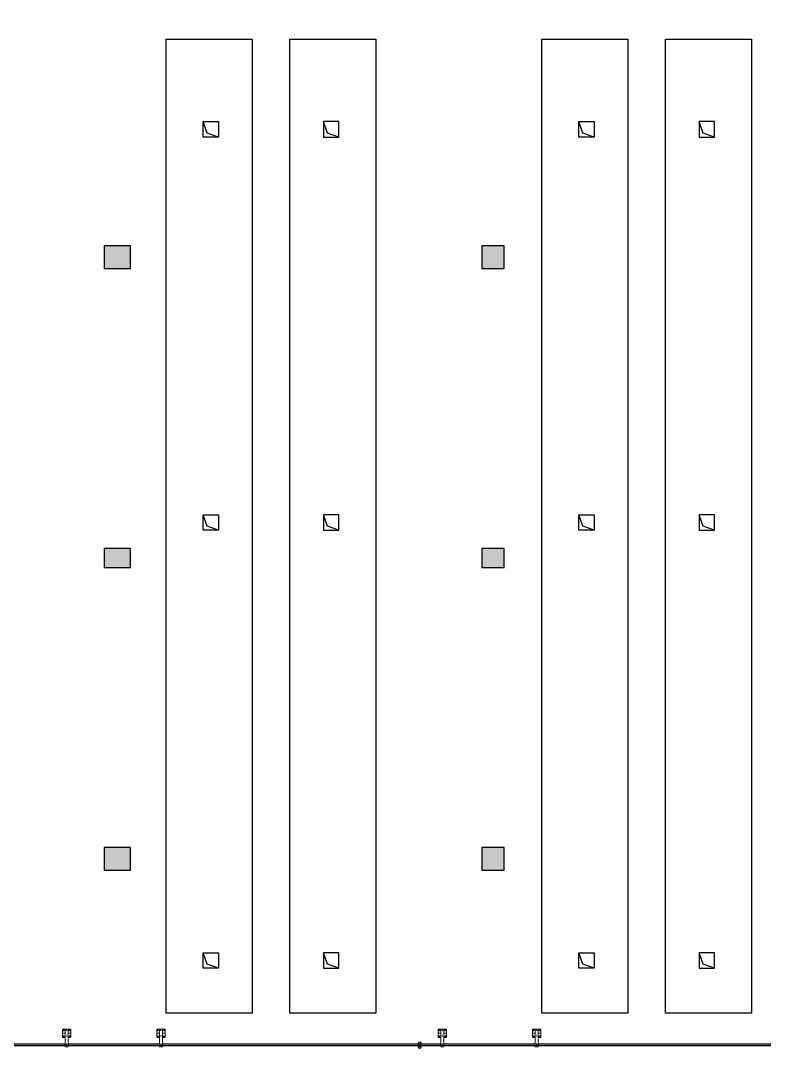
# Model space of a CAD drawing. Header units: inches. Extents: x -26985 to 86262, y -10753 to 149570.
# Drawn here: x 9855 to 29657, y 100945 to 128280 of the extents above; entities that cross this region are included whole.
import ezdxf

# ---------------------------------------------------------------- set-up
doc = ezdxf.new("R2010")
doc.units = ezdxf.units.IN
doc.header["$MEASUREMENT"] = 0
doc.layers.add('COLUMN', color=6, linetype='Continuous')
doc.layers.add('雨水管', color=7, linetype='Continuous')

# ---------------------------------------------------------------- blocks, each defined once
blk = doc.blocks.new('柱左')
at = {"layer": '雨水管'}
h = blk.add_hatch(color=256, dxfattribs=at)
h.paths.add_polyline_path([(119851, -279), (119251, -279), (119251, -879), (119851, -879)])
h.paths.add_polyline_path([(127801, -279), (127301, -279), (127301, -879), (127801, -879)])
h.paths.add_polyline_path([(135851, -279), (135251, -279), (135251, -879), (135851, -879)])
h.paths.add_polyline_path([(144851, -279), (144251, -279), (144251, -879), (144851, -879)])
h.paths.add_polyline_path([(152841, -279), (152341, -279), (152341, -879), (152841, -879)])
h.paths.add_polyline_path([(153381, -279), (152981, -279), (152981, -879), (153381, -879)])
h.paths.add_polyline_path([(152841, -9049), (152341, -9049), (152341, -9749), (152841, -9749)])
h.paths.add_polyline_path([(153381, -9049), (152981, -9049), (152981, -9749), (153381, -9749)])
h.paths.add_polyline_path([(144851, -9049), (144251, -9049), (144251, -9749), (144851, -9749)])
h.paths.add_polyline_path([(135251, -9049), (135251, -9749), (135851, -9749), (135851, -9049)])
h.paths.add_polyline_path([(127301, -9749), (127801, -9749), (127801, -9049), (127301, -9049)])
h.paths.add_polyline_path([(119851, -9049), (119251, -9049), (119251, -9749), (119851, -9749)])
h.paths.add_polyline_path([(119251, -22749), (119851, -22749), (119851, -22049), (119251, -22049)])
h.paths.add_polyline_path([(127801, -22049), (127301, -22049), (127301, -22749), (127801, -22749)])
h.paths.add_polyline_path([(135251, -22749), (135851, -22749), (135851, -22049), (135251, -22049)])
h.paths.add_polyline_path([(144251, -22749), (144851, -22749), (144851, -22049), (144251, -22049)])
h.paths.add_polyline_path([(153481, -22049), (152981, -22049), (152981, -22749), (153481, -22749)])
h.paths.add_polyline_path([(152341, -22749), (152841, -22749), (152841, -22049), (152341, -22049)])
h.paths.add_polyline_path([(152981, -32699), (153481, -32699), (153481, -32099), (152981, -32099)])
h.paths.add_polyline_path([(152341, -32699), (152841, -32699), (152841, -32099), (152341, -32099)])
h.paths.add_polyline_path([(144251, -32099), (144251, -32699), (144851, -32699), (144851, -32099)])
h.paths.add_polyline_path([(135251, -32099), (135251, -32699), (135851, -32699), (135851, -32099)])
h.paths.add_polyline_path([(127801, -32099), (127301, -32099), (127301, -32699), (127801, -32699)])
h.paths.add_polyline_path([(119851, -32099), (119251, -32099), (119251, -32699), (119851, -32699)])
h.paths.add_polyline_path([(119251, -42699), (119851, -42699), (119851, -42099), (119251, -42099)])
h.paths.add_polyline_path([(127301, -42099), (127301, -42699), (127801, -42699), (127801, -42099)])
h.paths.add_polyline_path([(135851, -42099), (135251, -42099), (135251, -42699), (135851, -42699)])
h.paths.add_polyline_path([(144251, -42699), (144851, -42699), (144851, -42099), (144251, -42099)])
h.paths.add_polyline_path([(152981, -42699), (153481, -42699), (153481, -42099), (152981, -42099)])
h.paths.add_polyline_path([(152841, -42699), (152841, -42099), (152341, -42099), (152341, -42699)])
at = {"layer": 'COLUMN'}
for points in [[(119851, -22049), (119251, -22049), (119251, -22749), (119851, -22749)], [(127801, -22049), (127301, -22049), (127301, -22749), (127801, -22749)], [(135851, -22049), (135251, -22049), (135251, -22749), (135851, -22749)], [(119851, -32099), (119251, -32099), (119251, -32699), (119851, -32699)], [(127801, -32099), (127301, -32099), (127301, -32699), (127801, -32699)], [(135851, -32099), (135251, -32099), (135251, -32699), (135851, -32699)]]:
    blk.add_lwpolyline(points, close=True, dxfattribs=at)

msp = doc.modelspace()

# ---------------------------------------------------------------- linework, layer by layer
at = {"color": 0, "linetype": 'Continuous', "lineweight": 0}
for p, q in [((10971.7, 101449.6), (10971.7, 101355.4)), ((11041.7, 101459.6), (10981.7, 101459.6)), ((11041.7, 100989.6), (11041.7, 101459.6)), ((11041.7, 101459.6), (11045.7, 101459.6)), ((11045.7, 100989.6), (11045.7, 101459.6)), ((11045.7, 101459.6), (11121.7, 101459.6)), ((11078.7, 101422.9), (11078.7, 101426.3)), ((11084.7, 101422.9), (11084.7, 101426.3)), ((11121.7, 100989.6), (11121.7, 101459.6)), ((11181.7, 101459.6), (11121.7, 101459.6)), ((11191.7, 101355.4), (11191.7, 101449.6)), ((13481.7, 101449.6), (13481.7, 101355.4)), ((13481.7, 101449.6), (13481.7, 101355.4)), ((13551.7, 101459.6), (13491.7, 101459.6)), ((13551.7, 101459.6), (13491.7, 101459.6)), ((13551.7, 100989.6), (13551.7, 101459.6)), ((13551.7, 101459.6), (13555.7, 101459.6)), ((13551.7, 100989.6), (13551.7, 101459.6)), ((13551.7, 101459.6), (13555.7, 101459.6)), ((13555.7, 100989.6), (13555.7, 101459.6)), ((13555.7, 101459.6), (13631.7, 101459.6)), ((13555.7, 100989.6), (13555.7, 101459.6)), ((13555.7, 101459.6), (13631.7, 101459.6)), ((13588.7, 101422.9), (13588.7, 101426.3)), ((13588.7, 101422.9), (13588.7, 101426.3)), ((13594.7, 101422.9), (13594.7, 101426.3)), ((13594.7, 101422.9), (13594.7, 101426.3)), ((13631.7, 100989.6), (13631.7, 101459.6)), ((13691.7, 101459.6), (13631.7, 101459.6)), ((13631.7, 100989.6), (13631.7, 101459.6)), ((13691.7, 101459.6), (13631.7, 101459.6)), ((13701.7, 101355.4), (13701.7, 101449.6)), ((13701.7, 101355.4), (13701.7, 101449.6)), ((20971.7, 101449.6), (20971.7, 101355.4)), ((20971.7, 101449.6), (20971.7, 101355.4)), ((21041.7, 101459.6), (20981.7, 101459.6)), ((21041.7, 101459.6), (20981.7, 101459.6)), ((21041.7, 100989.6), (21041.7, 101459.6)), ((21041.7, 101459.6), (21045.7, 101459.6)), ((21041.7, 100989.6), (21041.7, 101459.6)), ((21041.7, 101459.6), (21045.7, 101459.6)), ((21045.7, 100989.6), (21045.7, 101459.6)), ((21045.7, 101459.6), (21121.7, 101459.6)), ((21045.7, 100989.6), (21045.7, 101459.6)), ((21045.7, 101459.6), (21121.7, 101459.6)), ((21078.7, 101422.9), (21078.7, 101426.3)), ((21078.7, 101422.9), (21078.7, 101426.3)), ((21084.7, 101422.9), (21084.7, 101426.3)), ((21084.7, 101422.9), (21084.7, 101426.3)), ((21121.7, 100989.6), (21121.7, 101459.6)), ((21181.7, 101459.6), (21121.7, 101459.6)), ((21121.7, 100989.6), (21121.7, 101459.6)), ((21181.7, 101459.6), (21121.7, 101459.6)), ((21191.7, 101355.4), (21191.7, 101449.6)), ((21191.7, 101355.4), (21191.7, 101449.6)), ((23481.7, 101449.6), (23481.7, 101355.4)), ((23551.7, 101459.6), (23491.7, 101459.6)), ((23551.7, 100989.6), (23551.7, 101459.6)), ((23551.7, 101459.6), (23555.7, 101459.6)), ((23555.7, 100989.6), (23555.7, 101459.6)), ((23555.7, 101459.6), (23631.7, 101459.6)), ((23588.7, 101422.9), (23588.7, 101426.3)), ((23594.7, 101422.9), (23594.7, 101426.3)), ((23631.7, 100989.6), (23631.7, 101459.6)), ((23691.7, 101459.6), (23631.7, 101459.6)), ((23701.7, 101355.4), (23701.7, 101449.6)), ((10971.7, 101355.4), (10981.7, 101349.6)), ((10981.7, 101349.6), (10971.7, 101343.8)), ((10971.7, 101343.8), (10971.7, 101249.6)), ((10981.7, 101239.6), (11041.7, 101239.6)), ((11031.7, 101352.6), (10991.7, 101352.6)), ((10991.7, 101346.6), (10991.7, 101352.6)), ((11031.7, 101346.6), (10991.7, 101346.6)), ((11041.7, 101352.6), (11031.7, 101352.6)), ((11031.7, 101346.6), (11031.7, 101352.6)), ((11041.7, 101346.6), (11031.7, 101346.6)), ((11078.7, 101276.3), (11078.7, 101272.9)), ((11084.7, 101276.3), (11084.7, 101272.9)), ((11121.7, 101352.6), (11131.7, 101352.6)), ((11121.7, 101346.6), (11131.7, 101346.6)), ((11121.7, 101239.6), (11181.7, 101239.6)), ((11131.7, 101346.6), (11131.7, 101352.6)), ((11131.7, 101352.6), (11171.7, 101352.6)), ((11131.7, 101346.6), (11171.7, 101346.6)), ((11171.7, 101346.6), (11171.7, 101352.6)), ((11181.7, 101349.6), (11191.7, 101355.4)), ((11191.7, 101343.8), (11181.7, 101349.6)), ((11191.7, 101249.6), (11191.7, 101343.8)), ((13481.7, 101355.4), (13491.7, 101349.6)), ((13481.7, 101355.4), (13491.7, 101349.6)), ((13491.7, 101349.6), (13481.7, 101343.8)), ((13491.7, 101349.6), (13481.7, 101343.8)), ((13481.7, 101343.8), (13481.7, 101249.6)), ((13481.7, 101343.8), (13481.7, 101249.6)), ((13491.7, 101239.6), (13551.7, 101239.6)), ((13491.7, 101239.6), (13551.7, 101239.6)), ((13541.7, 101352.6), (13501.7, 101352.6)), ((13501.7, 101346.6), (13501.7, 101352.6)), ((13541.7, 101352.6), (13501.7, 101352.6)), ((13501.7, 101346.6), (13501.7, 101352.6)), ((13541.7, 101346.6), (13501.7, 101346.6)), ((13541.7, 101346.6), (13501.7, 101346.6)), ((13551.7, 101352.6), (13541.7, 101352.6)), ((13541.7, 101346.6), (13541.7, 101352.6)), ((13551.7, 101352.6), (13541.7, 101352.6)), ((13541.7, 101346.6), (13541.7, 101352.6)), ((13551.7, 101346.6), (13541.7, 101346.6)), ((13551.7, 101346.6), (13541.7, 101346.6)), ((13588.7, 101276.3), (13588.7, 101272.9)), ((13588.7, 101276.3), (13588.7, 101272.9)), ((13594.7, 101276.3), (13594.7, 101272.9)), ((13594.7, 101276.3), (13594.7, 101272.9)), ((13631.7, 101352.6), (13641.7, 101352.6)), ((13631.7, 101352.6), (13641.7, 101352.6)), ((13631.7, 101346.6), (13641.7, 101346.6)), ((13631.7, 101346.6), (13641.7, 101346.6)), ((13631.7, 101239.6), (13691.7, 101239.6)), ((13631.7, 101239.6), (13691.7, 101239.6)), ((13641.7, 101346.6), (13641.7, 101352.6)), ((13641.7, 101352.6), (13681.7, 101352.6)), ((13641.7, 101346.6), (13641.7, 101352.6)), ((13641.7, 101352.6), (13681.7, 101352.6)), ((13641.7, 101346.6), (13681.7, 101346.6)), ((13641.7, 101346.6), (13681.7, 101346.6)), ((13681.7, 101346.6), (13681.7, 101352.6)), ((13681.7, 101346.6), (13681.7, 101352.6)), ((13691.7, 101349.6), (13701.7, 101355.4)), ((13691.7, 101349.6), (13701.7, 101355.4)), ((13701.7, 101343.8), (13691.7, 101349.6)), ((13701.7, 101343.8), (13691.7, 101349.6)), ((13701.7, 101249.6), (13701.7, 101343.8)), ((13701.7, 101249.6), (13701.7, 101343.8)), ((20971.7, 101355.4), (20981.7, 101349.6)), ((20971.7, 101355.4), (20981.7, 101349.6)), ((20981.7, 101349.6), (20971.7, 101343.8)), ((20981.7, 101349.6), (20971.7, 101343.8)), ((20971.7, 101343.8), (20971.7, 101249.6)), ((20971.7, 101343.8), (20971.7, 101249.6)), ((20981.7, 101239.6), (21041.7, 101239.6)), ((20981.7, 101239.6), (21041.7, 101239.6)), ((21031.7, 101352.6), (20991.7, 101352.6)), ((20991.7, 101346.6), (20991.7, 101352.6)), ((21031.7, 101352.6), (20991.7, 101352.6)), ((20991.7, 101346.6), (20991.7, 101352.6)), ((21031.7, 101346.6), (20991.7, 101346.6)), ((21031.7, 101346.6), (20991.7, 101346.6)), ((21041.7, 101352.6), (21031.7, 101352.6)), ((21031.7, 101346.6), (21031.7, 101352.6)), ((21041.7, 101352.6), (21031.7, 101352.6)), ((21031.7, 101346.6), (21031.7, 101352.6)), ((21041.7, 101346.6), (21031.7, 101346.6)), ((21041.7, 101346.6), (21031.7, 101346.6)), ((21078.7, 101276.3), (21078.7, 101272.9)), ((21078.7, 101276.3), (21078.7, 101272.9)), ((21084.7, 101276.3), (21084.7, 101272.9)), ((21084.7, 101276.3), (21084.7, 101272.9)), ((21121.7, 101352.6), (21131.7, 101352.6)), ((21121.7, 101352.6), (21131.7, 101352.6)), ((21121.7, 101346.6), (21131.7, 101346.6)), ((21121.7, 101346.6), (21131.7, 101346.6)), ((21121.7, 101239.6), (21181.7, 101239.6)), ((21121.7, 101239.6), (21181.7, 101239.6)), ((21131.7, 101346.6), (21131.7, 101352.6)), ((21131.7, 101352.6), (21171.7, 101352.6)), ((21131.7, 101346.6), (21131.7, 101352.6)), ((21131.7, 101352.6), (21171.7, 101352.6)), ((21131.7, 101346.6), (21171.7, 101346.6)), ((21131.7, 101346.6), (21171.7, 101346.6)), ((21171.7, 101346.6), (21171.7, 101352.6)), ((21171.7, 101346.6), (21171.7, 101352.6)), ((21181.7, 101349.6), (21191.7, 101355.4)), ((21181.7, 101349.6), (21191.7, 101355.4)), ((21191.7, 101343.8), (21181.7, 101349.6)), ((21191.7, 101343.8), (21181.7, 101349.6)), ((21191.7, 101249.6), (21191.7, 101343.8)), ((21191.7, 101249.6), (21191.7, 101343.8)), ((23481.7, 101355.4), (23491.7, 101349.6)), ((23491.7, 101349.6), (23481.7, 101343.8)), ((23481.7, 101343.8), (23481.7, 101249.6)), ((23491.7, 101239.6), (23551.7, 101239.6)), ((23541.7, 101352.6), (23501.7, 101352.6)), ((23501.7, 101346.6), (23501.7, 101352.6)), ((23541.7, 101346.6), (23501.7, 101346.6)), ((23551.7, 101352.6), (23541.7, 101352.6)), ((23541.7, 101346.6), (23541.7, 101352.6)), ((23551.7, 101346.6), (23541.7, 101346.6)), ((23588.7, 101276.3), (23588.7, 101272.9)), ((23594.7, 101276.3), (23594.7, 101272.9)), ((23631.7, 101352.6), (23641.7, 101352.6)), ((23631.7, 101346.6), (23641.7, 101346.6)), ((23631.7, 101239.6), (23691.7, 101239.6)), ((23641.7, 101346.6), (23641.7, 101352.6)), ((23641.7, 101352.6), (23681.7, 101352.6)), ((23641.7, 101346.6), (23681.7, 101346.6)), ((23681.7, 101346.6), (23681.7, 101352.6)), ((23691.7, 101349.6), (23701.7, 101355.4)), ((23701.7, 101343.8), (23691.7, 101349.6)), ((23701.7, 101249.6), (23701.7, 101343.8)), ((11041.7, 101069.1), (7995.7, 101069.1)), ((11041.7, 101010.1), (7995.7, 101010.1)), ((11041.7, 100989.6), (11045.7, 100989.6)), ((11045.7, 100989.6), (11121.7, 100989.6)), ((11077.4, 101064.6), (11077.4, 101014.6)), ((11085.9, 101014.6), (11085.9, 101064.6)), ((13551.7, 101069.1), (11121.7, 101069.1)), ((13551.7, 101010.1), (11121.7, 101010.1)), ((13551.7, 100989.6), (13555.7, 100989.6)), ((13551.7, 100989.6), (13555.7, 100989.6)), ((13555.7, 100989.6), (13631.7, 100989.6)), ((13555.7, 100989.6), (13631.7, 100989.6)), ((13587.4, 101064.6), (13587.4, 101014.6)), ((13587.4, 101064.6), (13587.4, 101014.6)), ((13595.9, 101014.6), (13595.9, 101064.6)), ((13595.9, 101014.6), (13595.9, 101064.6)), ((21041.7, 101069.1), (13631.7, 101069.1)), ((21041.7, 101010.1), (13631.7, 101010.1)), ((21041.7, 100989.6), (21045.7, 100989.6)), ((21045.7, 100989.6), (21121.7, 100989.6)), ((21077.4, 101064.6), (21077.4, 101014.6)), ((21085.9, 101014.6), (21085.9, 101064.6)), ((23551.7, 101069.1), (21121.7, 101069.1)), ((23551.7, 101010.1), (21121.7, 101010.1)), ((23551.7, 100989.6), (23555.7, 100989.6)), ((23555.7, 100989.6), (23631.7, 100989.6)), ((23587.4, 101064.6), (23587.4, 101014.6)), ((23595.9, 101014.6), (23595.9, 101064.6)), ((31041.7, 101069.1), (23631.7, 101069.1)), ((31041.7, 101010.1), (23631.7, 101010.1))]:
    msp.add_line(p, q, dxfattribs=at)
at = {"color": 2}
for points in [[(13731.4, 101886.6), (13731.4, 127786.6), (16021.4, 127786.6), (16021.4, 101886.6), (13731.4, 101886.6)], [(17021.4, 101886.6), (17021.4, 127786.6), (19311.4, 127786.6), (19311.4, 101886.6), (17021.4, 101886.6)], [(23731.4, 101886.6), (23731.4, 127786.6), (26021.4, 127786.6), (26021.4, 101886.6), (23731.4, 101886.6)], [(27021.4, 101886.6), (27021.4, 127786.6), (29311.4, 127786.6), (29311.4, 101886.6), (27021.4, 101886.6)]]:
    msp.add_lwpolyline(points, dxfattribs=at)
at = {"color": 6}
for points in [[(14716.4, 125181.3), (14716.4, 125591.3), (15126.4, 125591.3), (15126.4, 125181.3), (14716.4, 125181.3)], [(15126.4, 125181.3), (14824.9, 125285.5), (14716.4, 125591.3)], [(18326.4, 125181.3), (18326.4, 125591.3), (17916.4, 125591.3), (17916.4, 125181.3), (18326.4, 125181.3)], [(18326.4, 125181.3), (18024.9, 125285.5), (17916.4, 125591.3)], [(24716.4, 125181.3), (24716.4, 125591.3), (25126.4, 125591.3), (25126.4, 125181.3), (24716.4, 125181.3)], [(25126.4, 125181.3), (24824.9, 125285.5), (24716.4, 125591.3)], [(28326.4, 125181.3), (28326.4, 125591.3), (27916.4, 125591.3), (27916.4, 125181.3), (28326.4, 125181.3)], [(28326.4, 125181.3), (28024.9, 125285.5), (27916.4, 125591.3)], [(14716.4, 114728.3), (14716.4, 115138.3), (15126.4, 115138.3), (15126.4, 114728.3), (14716.4, 114728.3)], [(15126.4, 114728.3), (14824.9, 114832.5), (14716.4, 115138.3)], [(18326.4, 114728.3), (18326.4, 115138.3), (17916.4, 115138.3), (17916.4, 114728.3), (18326.4, 114728.3)], [(18326.4, 114728.3), (18024.9, 114832.5), (17916.4, 115138.3)], [(24716.4, 114728.3), (24716.4, 115138.3), (25126.4, 115138.3), (25126.4, 114728.3), (24716.4, 114728.3)], [(25126.4, 114728.3), (24824.9, 114832.5), (24716.4, 115138.3)], [(28326.4, 114728.3), (28326.4, 115138.3), (27916.4, 115138.3), (27916.4, 114728.3), (28326.4, 114728.3)], [(28326.4, 114728.3), (28024.9, 114832.5), (27916.4, 115138.3)], [(14716.4, 103081.6), (14716.4, 103491.6), (15126.4, 103491.6), (15126.4, 103081.6), (14716.4, 103081.6)], [(15126.4, 103081.6), (14824.9, 103185.8), (14716.4, 103491.6)], [(18326.4, 103081.6), (18326.4, 103491.6), (17916.4, 103491.6), (17916.4, 103081.6), (18326.4, 103081.6)], [(18326.4, 103081.6), (18024.9, 103185.8), (17916.4, 103491.6)], [(24716.4, 103081.6), (24716.4, 103491.6), (25126.4, 103491.6), (25126.4, 103081.6), (24716.4, 103081.6)], [(25126.4, 103081.6), (24824.9, 103185.8), (24716.4, 103491.6)], [(28326.4, 103081.6), (28326.4, 103491.6), (27916.4, 103491.6), (27916.4, 103081.6), (28326.4, 103081.6)], [(28326.4, 103081.6), (28024.9, 103185.8), (27916.4, 103491.6)]]:
    msp.add_lwpolyline(points, dxfattribs=at)
at = {"color": 0, "linetype": 'Continuous', "lineweight": 0}
for centre, radius in [((11081.7, 101424.6), 6.5), ((11081.7, 101424.6), 3.45), ((13591.7, 101424.6), 6.5), ((13591.7, 101424.6), 6.5), ((13591.7, 101424.6), 3.45), ((13591.7, 101424.6), 3.45), ((21081.7, 101424.6), 6.5), ((21081.7, 101424.6), 6.5), ((21081.7, 101424.6), 3.45), ((21081.7, 101424.6), 3.45), ((23591.7, 101424.6), 6.5), ((23591.7, 101424.6), 3.45), ((11081.7, 101274.6), 6.5), ((11081.7, 101274.6), 3.45), ((13591.7, 101274.6), 6.5), ((13591.7, 101274.6), 6.5), ((13591.7, 101274.6), 3.45), ((13591.7, 101274.6), 3.45), ((21081.7, 101274.6), 6.5), ((21081.7, 101274.6), 6.5), ((21081.7, 101274.6), 3.45), ((21081.7, 101274.6), 3.45), ((23591.7, 101274.6), 6.5), ((23591.7, 101274.6), 3.45)]:
    msp.add_circle(centre, radius, dxfattribs=at)
for centre, radius, start, end in [((10981.7, 101449.6), 10, 90, 180), ((10995, 101422.3), 7, 140, 320), ((11081.7, 101349.6), 120.1, 130, 140), ((11009, 101436.3), 7, 310, 130), ((11154.4, 101436.3), 7, 50, 230), ((11081.7, 101349.6), 120.1, 40, 50), ((11168.3, 101422.3), 7, 220, 40), ((11181.7, 101449.6), 10, 0, 90), ((13491.7, 101449.6), 10, 90, 180), ((13491.7, 101449.6), 10, 90, 180), ((13505, 101422.3), 7, 140, 320), ((13505, 101422.3), 7, 140, 320), ((13591.7, 101349.6), 120.1, 130, 140), ((13591.7, 101349.6), 120.1, 130, 140), ((13519, 101436.3), 7, 310, 130), ((13519, 101436.3), 7, 310, 130), ((13664.4, 101436.3), 7, 50, 230), ((13664.4, 101436.3), 7, 50, 230), ((13591.7, 101349.6), 120.1, 40, 50), ((13591.7, 101349.6), 120.1, 40, 50), ((13678.3, 101422.3), 7, 220, 40), ((13678.3, 101422.3), 7, 220, 40), ((13691.7, 101449.6), 10, 0, 90), ((13691.7, 101449.6), 10, 0, 90), ((20981.7, 101449.6), 10, 90, 180), ((20981.7, 101449.6), 10, 90, 180), ((20995, 101422.3), 7, 140, 320), ((20995, 101422.3), 7, 140, 320), ((21081.7, 101349.6), 120.1, 130, 140), ((21081.7, 101349.6), 120.1, 130, 140), ((21009, 101436.3), 7, 310, 130), ((21009, 101436.3), 7, 310, 130), ((21154.4, 101436.3), 7, 50, 230), ((21154.4, 101436.3), 7, 50, 230), ((21081.7, 101349.6), 120.1, 40, 50), ((21081.7, 101349.6), 120.1, 40, 50), ((21168.3, 101422.3), 7, 220, 40), ((21168.3, 101422.3), 7, 220, 40), ((21181.7, 101449.6), 10, 0, 90), ((21181.7, 101449.6), 10, 0, 90), ((23491.7, 101449.6), 10, 90, 180), ((23505, 101422.3), 7, 140, 320), ((23591.7, 101349.6), 120.1, 130, 140), ((23519, 101436.3), 7, 310, 130), ((23664.4, 101436.3), 7, 50, 230), ((23591.7, 101349.6), 120.1, 40, 50), ((23678.3, 101422.3), 7, 220, 40), ((23691.7, 101449.6), 10, 0, 90), ((10981.7, 101249.6), 10, 180, 270), ((10995, 101276.9), 7, 40, 220), ((11081.7, 101349.6), 120.1, 220, 230), ((11009, 101263), 7, 230, 50), ((11154.4, 101263), 7, 130, 310), ((11081.7, 101349.6), 120.1, 310, 320), ((11168.3, 101276.9), 7, 320, 140), ((11181.7, 101249.6), 10, 270, 0), ((13491.7, 101249.6), 10, 180, 270), ((13491.7, 101249.6), 10, 180, 270), ((13505, 101276.9), 7, 40, 220), ((13505, 101276.9), 7, 40, 220), ((13591.7, 101349.6), 120.1, 220, 230), ((13591.7, 101349.6), 120.1, 220, 230), ((13519, 101263), 7, 230, 50), ((13519, 101263), 7, 230, 50), ((13664.4, 101263), 7, 130, 310), ((13664.4, 101263), 7, 130, 310), ((13591.7, 101349.6), 120.1, 310, 320), ((13591.7, 101349.6), 120.1, 310, 320), ((13678.3, 101276.9), 7, 320, 140), ((13678.3, 101276.9), 7, 320, 140), ((13691.7, 101249.6), 10, 270, 0), ((13691.7, 101249.6), 10, 270, 0), ((20981.7, 101249.6), 10, 180, 270), ((20981.7, 101249.6), 10, 180, 270), ((20995, 101276.9), 7, 40, 220), ((20995, 101276.9), 7, 40, 220), ((21081.7, 101349.6), 120.1, 220, 230), ((21081.7, 101349.6), 120.1, 220, 230), ((21009, 101263), 7, 230, 50), ((21009, 101263), 7, 230, 50), ((21154.4, 101263), 7, 130, 310), ((21154.4, 101263), 7, 130, 310), ((21081.7, 101349.6), 120.1, 310, 320), ((21081.7, 101349.6), 120.1, 310, 320), ((21168.3, 101276.9), 7, 320, 140), ((21168.3, 101276.9), 7, 320, 140), ((21181.7, 101249.6), 10, 270, 0), ((21181.7, 101249.6), 10, 270, 0), ((23491.7, 101249.6), 10, 180, 270), ((23505, 101276.9), 7, 40, 220), ((23591.7, 101349.6), 120.1, 220, 230), ((23519, 101263), 7, 230, 50), ((23664.4, 101263), 7, 130, 310), ((23591.7, 101349.6), 120.1, 310, 320), ((23678.3, 101276.9), 7, 320, 140), ((23691.7, 101249.6), 10, 270, 0), ((11081.7, 101064.6), 4.25, 0, 180), ((11081.7, 101014.6), 4.25, 180, 0), ((13591.7, 101064.6), 4.25, 0, 180), ((13591.7, 101064.6), 4.25, 0, 180), ((13591.7, 101014.6), 4.25, 180, 0), ((13591.7, 101014.6), 4.25, 180, 0), ((21081.7, 101064.6), 4.25, 0, 180), ((21081.7, 101014.6), 4.25, 180, 0), ((23591.7, 101064.6), 4.25, 0, 180), ((23591.7, 101014.6), 4.25, 180, 0)]:
    msp.add_arc(centre, radius, start, end, dxfattribs=at)
at = {"color": 0, "linetype": 'Continuous', "lineweight": 0, "extrusion": (2.83447e-31, -8.10423e-19, -1)}
for centre, start, end in [((-11081.7, 101349.6), 40, 50), ((-13591.7, 101349.6), 40, 50), ((-13591.7, 101349.6), 40, 50), ((-21081.7, 101349.6), 40, 50), ((-21081.7, 101349.6), 40, 50), ((-23591.7, 101349.6), 40, 50), ((-11081.7, 101349.6), 220, 230), ((-13591.7, 101349.6), 220, 230), ((-13591.7, 101349.6), 220, 230), ((-21081.7, 101349.6), 220, 230), ((-21081.7, 101349.6), 220, 230), ((-23591.7, 101349.6), 220, 230)]:
    msp.add_arc(centre, 106.1, start, end, dxfattribs=at)
at = {"color": 0, "linetype": 'Continuous', "lineweight": 0, "extrusion": (-1.7922e-29, -8.10423e-19, -1)}
for centre, start, end in [((-11081.7, 101349.6), 130, 140), ((-13591.7, 101349.6), 130, 140), ((-13591.7, 101349.6), 130, 140), ((-21081.7, 101349.6), 130, 140), ((-21081.7, 101349.6), 130, 140), ((-23591.7, 101349.6), 130, 140), ((-11081.7, 101349.6), 310, 320), ((-13591.7, 101349.6), 310, 320), ((-13591.7, 101349.6), 310, 320), ((-21081.7, 101349.6), 310, 320), ((-21081.7, 101349.6), 310, 320), ((-23591.7, 101349.6), 310, 320)]:
    msp.add_arc(centre, 106.1, start, end, dxfattribs=at)
at = {"layer": 'Defpoints'}
for p, q in [((20449.3, 100974.6), (20449.3, 101094.6)), ((20509.3, 100974.6), (20509.3, 101094.6))]:
    msp.add_line(p, q, dxfattribs=at)
msp.add_lwpolyline([(6040.9, 133683.3), (-8023.1, 133683.3, 1), (-8023.1, 132473.3), (-126.9, 132488.3, -0.4728521), (476, 131973.3), (467.2, 101585.4), (467.2, 101553.6, 0.1898832), (610.7, 101189.2, 0.213662), (977.2, 101034.6), (72155.7, 101034.6, 0.2022967)], format="xyb", dxfattribs=at)
for centre in [(20479.3, 101094.6), (20479.3, 100974.6)]:
    msp.add_circle(centre, 30, dxfattribs=at)

# ---------------------------------------------------------------- block references
at = {"layer": '雨水管', "rotation": 90}
msp.add_blockref('柱左', (-9967.7, -13564.5), dxfattribs=at)

doc.saveas('drawing.dxf')
